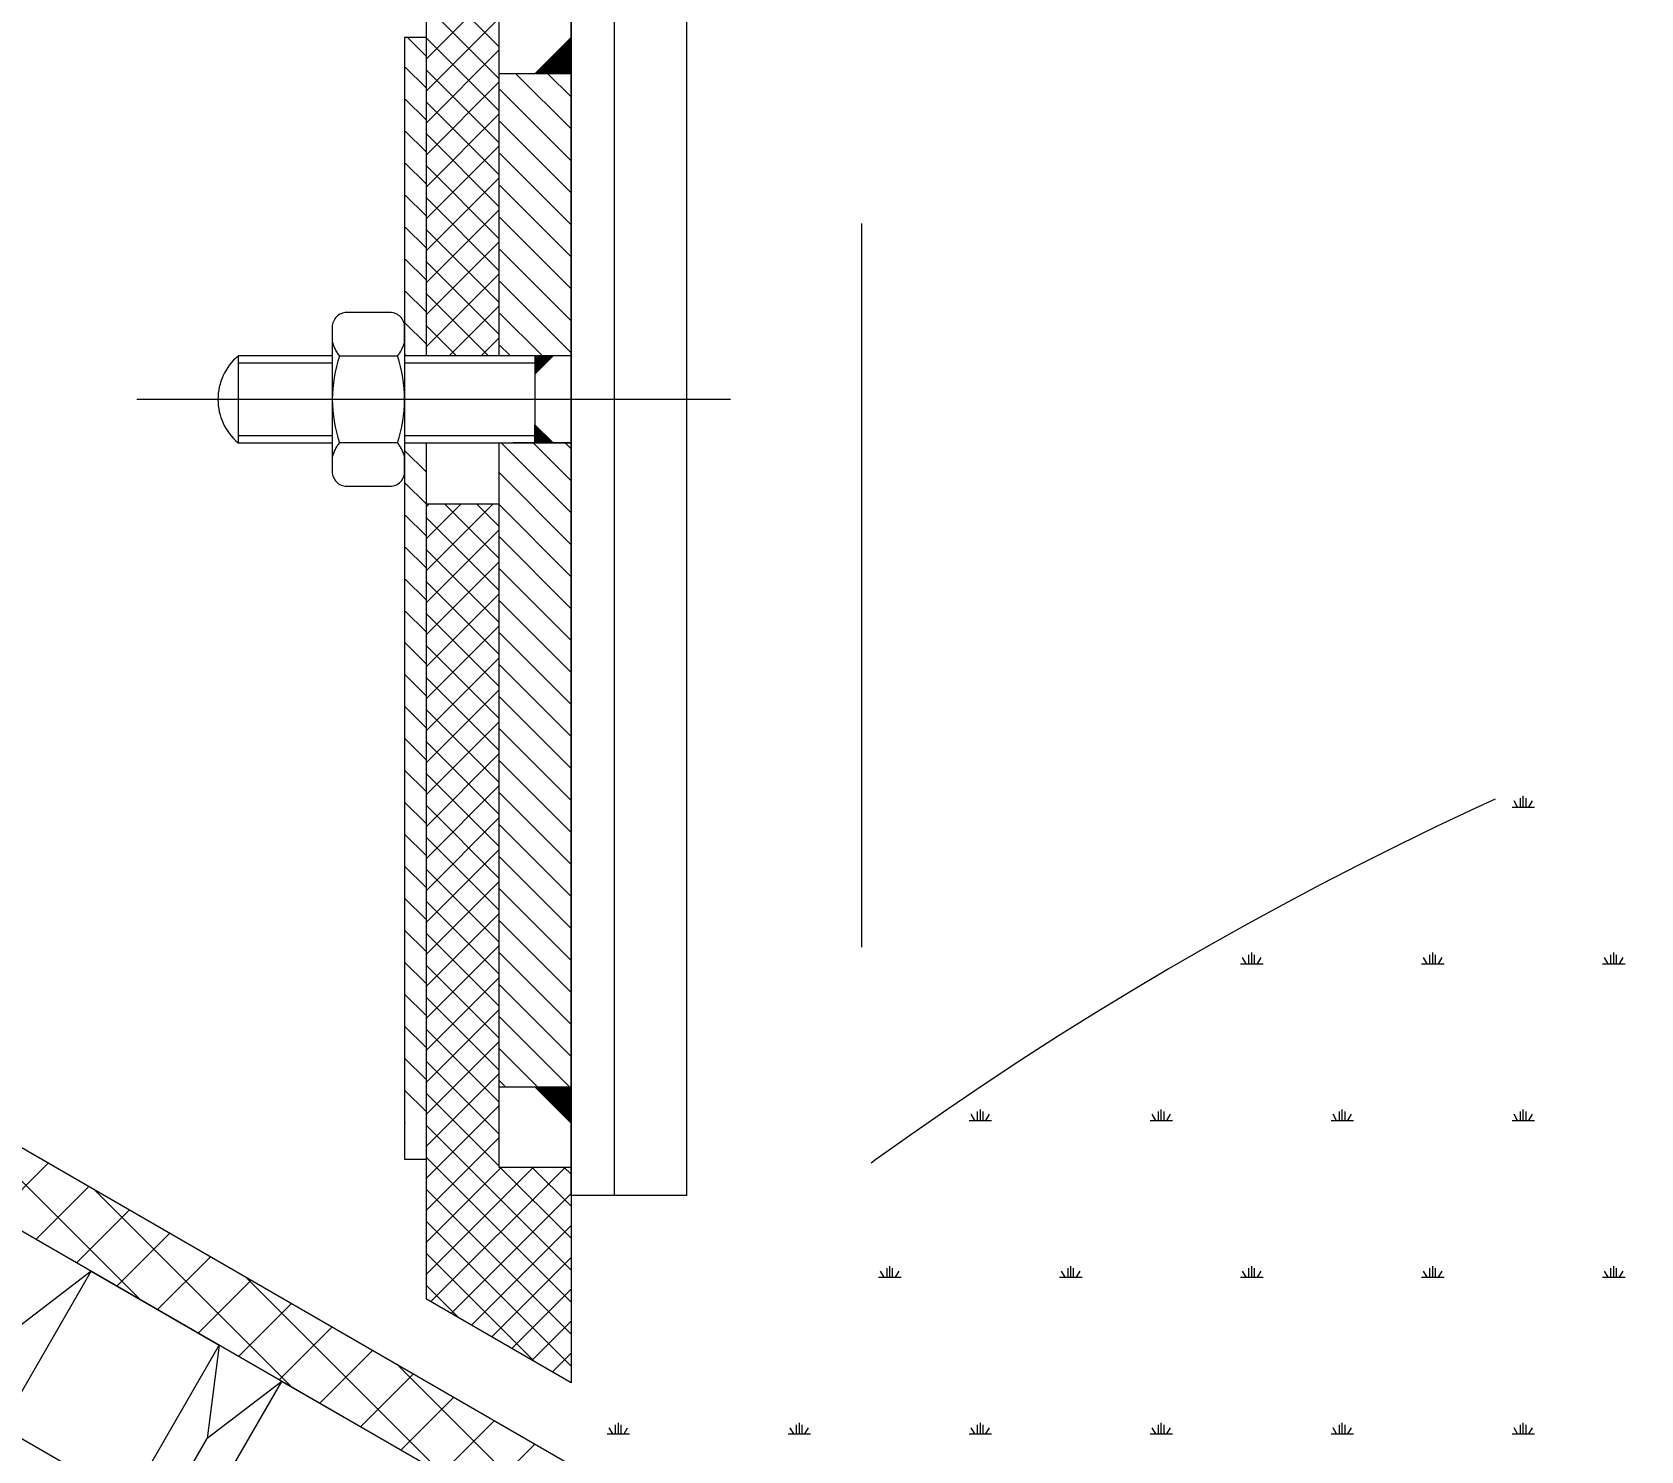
# Model space of a CAD drawing. Header units: inches. Extents: x 0 to 157513, y -28488 to 35640.
# Drawn here: x 9535.4 to 9757.6, y 17487.8 to 17683.8 of the extents above; entities that cross this region are included whole.
import ezdxf

# ---------------------------------------------------------------- set-up
doc = ezdxf.new("R2010")
doc.units = ezdxf.units.IN
doc.header["$LTSCALE"] = 400
doc.header["$MEASUREMENT"] = 0
doc.linetypes.add('PHANTOM', pattern=[2.5, 1.25, -0.25, 0.25, -0.25, 0.25, -0.25])
doc.layers.add('BF', color=8, linetype='PHANTOM')
doc.layers.add('BF STR', color=8, linetype='PHANTOM', lineweight=5)
doc.styles.add('ROMANS', font='romans')
doc.dimstyles.new('SAM2 60 SC', dxfattribs={"dimscale": 60, "dimtxt": 2.5, "dimasz": 2.5, "dimexe": 1.25, "dimexo": 0.625, "dimtad": 1, "dimtoh": 1, "dimdec": 0, "dimdsep": 46, "dimtxsty": 'ROMANS', "dimblk": 'OBLIQUE', "dimcen": 2.5, "dimclrd": 1, "dimclre": 1, "dimclrt": 256, "dimadec": 0, "dimazin": 2, "dimtfac": 1, "dimtdec": 0, "dimtofl": 0, "dimtmove": 0, "dimatfit": 3, "dimfxl": 1, "dimtolj": 1, "dimtzin": 0, "dimarcsym": 1})

# ---------------------------------------------------------------- blocks, each defined once
blk = doc.blocks.new('611bf4 strgaele')
at = {"layer": 'BF STR'}
blk.add_line((-270200.72, 32461.64, -159.78), (-270200.72, 31439.43, -159.78), dxfattribs=at)
blk = doc.blocks.new('convcs611bc3')
at = {"layer": 'BF STR'}
h = blk.add_hatch(color=256, dxfattribs=at)
h.dxf.hatch_style = 1
h.paths.add_polyline_path([(-31984.89, 66261.22), (-31982.39, 66263.72), (-31984.89, 66263.72)])
h = blk.add_hatch(color=256, dxfattribs=at)
h.dxf.hatch_style = 1
h.paths.add_polyline_path([(-31984.89, 66254.22), (-31982.39, 66251.72), (-31984.89, 66251.72)])
for p, q in [((-31973.89, 66147.72, -3206.28), (-31973.89, 66462.85, 449.22)), ((-31963.89, 66147.72, -3235.59), (-31963.89, 66462.85, 445.78)), ((-31979.89, 66147.72, -6007.87), (-31979.89, 66457.85, -1619.47)), ((-31999.89, 66265.12, -3334.5), (-31999.89, 66361.65, -3334.5)), ((-31989.89, 66361.65, -3334.5), (-31989.89, 66263.72, -3334.5)), ((-31979.89, 66361.65, -3334.5), (-31979.89, 66121.84, -3334.5)), ((-31989.89, 66306.49, -3334.5), (-31999.89, 66316.49, -3334.5)), ((-31999.89, 66304.79, -3334.5), (-31989.89, 66314.79, -3334.5)), ((-31989.89, 66302.07, -3334.5), (-31999.89, 66312.07, -3334.5)), ((-31999.89, 66300.37, -3334.5), (-31989.89, 66310.37, -3334.5)), ((-31999.89, 66307.72, -3334.5), (-32002.89, 66307.72, -3334.5)), ((-32002.89, 66307.72, -3334.5), (-32002.89, 66152.72, -3334.5)), ((-31999.89, 66305.11, -3334.5), (-32002.49, 66307.72, -3334.5)), ((-31999.89, 66263.72, -3334.5), (-31999.89, 66307.72, -3334.5)), ((-31989.89, 66297.65, -3334.5), (-31999.89, 66307.65, -3334.5)), ((-31999.89, 66295.95, -3334.5), (-31989.89, 66305.95, -3334.5)), ((-31984.89, 66302.72, -3334.5), (-31979.89, 66307.72, -3334.5)), ((-31979.89, 66304.11, -3334.5), (-31981.69, 66305.92, -3334.5)), ((-31979.89, 66304.17, -3334.5), (-31981.66, 66305.95, -3334.5)), ((-31979.89, 66304.23, -3334.5), (-31981.63, 66305.97, -3334.5)), ((-31979.89, 66304.29, -3334.5), (-31981.6, 66306, -3334.5)), ((-31979.89, 66304.35, -3334.5), (-31981.57, 66306.03, -3334.5)), ((-31979.89, 66304.41, -3334.5), (-31981.54, 66306.06, -3334.5)), ((-31979.89, 66304.47, -3334.5), (-31981.51, 66306.09, -3334.5)), ((-31979.89, 66304.53, -3334.5), (-31981.49, 66306.12, -3334.5)), ((-31979.89, 66304.59, -3334.5), (-31981.46, 66306.15, -3334.5)), ((-31979.89, 66304.64, -3334.5), (-31981.43, 66306.18, -3334.5)), ((-31979.89, 66304.7, -3334.5), (-31981.4, 66306.21, -3334.5)), ((-31979.89, 66304.76, -3334.5), (-31981.37, 66306.24, -3334.5)), ((-31979.89, 66304.82, -3334.5), (-31981.34, 66306.27, -3334.5)), ((-31979.89, 66304.88, -3334.5), (-31981.31, 66306.3, -3334.5)), ((-31979.89, 66304.94, -3334.5), (-31981.28, 66306.33, -3334.5)), ((-31979.89, 66305, -3334.5), (-31981.25, 66306.36, -3334.5)), ((-31979.89, 66305.06, -3334.5), (-31981.22, 66306.39, -3334.5)), ((-31979.89, 66305.12, -3334.5), (-31981.19, 66306.42, -3334.5)), ((-31979.89, 66305.17, -3334.5), (-31981.16, 66306.45, -3334.5)), ((-31979.89, 66305.23, -3334.5), (-31981.13, 66306.48, -3334.5)), ((-31979.89, 66305.29, -3334.5), (-31981.1, 66306.5, -3334.5)), ((-31979.89, 66305.35, -3334.5), (-31981.07, 66306.53, -3334.5)), ((-31979.89, 66305.41, -3334.5), (-31981.04, 66306.56, -3334.5)), ((-31979.89, 66305.47, -3334.5), (-31981.01, 66306.59, -3334.5)), ((-31979.89, 66305.53, -3334.5), (-31980.98, 66306.62, -3334.5)), ((-31979.89, 66305.59, -3334.5), (-31980.95, 66306.65, -3334.5)), ((-31979.89, 66305.65, -3334.5), (-31980.93, 66306.68, -3334.5)), ((-31979.89, 66305.71, -3334.5), (-31980.9, 66306.71, -3334.5)), ((-31979.89, 66305.76, -3334.5), (-31980.87, 66306.74, -3334.5)), ((-31979.89, 66305.82, -3334.5), (-31980.84, 66306.77, -3334.5)), ((-31979.89, 66305.88, -3334.5), (-31980.81, 66306.8, -3334.5)), ((-31979.89, 66305.94, -3334.5), (-31980.78, 66306.83, -3334.5)), ((-31979.89, 66306, -3334.5), (-31980.75, 66306.86, -3334.5)), ((-31979.89, 66306.06, -3334.5), (-31980.72, 66306.89, -3334.5)), ((-31979.89, 66306.12, -3334.5), (-31980.69, 66306.92, -3334.5)), ((-31979.89, 66306.18, -3334.5), (-31980.66, 66306.95, -3334.5)), ((-31979.89, 66306.24, -3334.5), (-31980.63, 66306.98, -3334.5)), ((-31979.89, 66306.29, -3334.5), (-31980.6, 66307.01, -3334.5)), ((-31979.89, 66306.35, -3334.5), (-31980.57, 66307.04, -3334.5)), ((-31979.89, 66306.41, -3334.5), (-31980.54, 66307.06, -3334.5)), ((-31979.89, 66306.47, -3334.5), (-31980.51, 66307.09, -3334.5)), ((-31979.89, 66306.53, -3334.5), (-31980.48, 66307.12, -3334.5)), ((-31979.89, 66306.59, -3334.5), (-31980.45, 66307.15, -3334.5)), ((-31979.89, 66306.65, -3334.5), (-31980.42, 66307.18, -3334.5)), ((-31979.89, 66306.71, -3334.5), (-31980.4, 66307.21, -3334.5)), ((-31979.89, 66306.77, -3334.5), (-31980.37, 66307.24, -3334.5)), ((-31979.89, 66306.82, -3334.5), (-31980.34, 66307.27, -3334.5)), ((-31979.89, 66306.88, -3334.5), (-31980.31, 66307.3, -3334.5)), ((-31979.89, 66306.94, -3334.5), (-31980.28, 66307.33, -3334.5)), ((-31979.89, 66307, -3334.5), (-31980.25, 66307.36, -3334.5)), ((-31979.89, 66307.06, -3334.5), (-31980.22, 66307.39, -3334.5)), ((-31979.89, 66307.12, -3334.5), (-31980.19, 66307.42, -3334.5)), ((-31979.89, 66307.18, -3334.5), (-31980.16, 66307.45, -3334.5)), ((-31979.89, 66307.24, -3334.5), (-31980.13, 66307.48, -3334.5)), ((-31979.89, 66307.3, -3334.5), (-31980.1, 66307.51, -3334.5)), ((-31979.89, 66307.35, -3334.5), (-31980.07, 66307.54, -3334.5)), ((-31979.89, 66307.41, -3334.5), (-31980.04, 66307.57, -3334.5)), ((-31979.89, 66307.47, -3334.5), (-31980.01, 66307.6, -3334.5)), ((-31979.89, 66307.53, -3334.5), (-31979.98, 66307.62, -3334.5)), ((-31979.89, 66307.59, -3334.5), (-31979.95, 66307.65, -3334.5)), ((-31979.89, 66307.65, -3334.5), (-31979.92, 66307.68, -3334.5)), ((-31979.89, 66307.71, -3334.5), (-31979.89, 66307.71, -3334.5)), ((-31999.89, 66300.7, -3334.5), (-32002.89, 66303.7, -3334.5)), ((-31982.97, 66302.72, -3334.5), (-31983.93, 66303.68, -3334.5)), ((-31982.91, 66302.72, -3334.5), (-31983.9, 66303.71, -3334.5)), ((-31982.85, 66302.72, -3334.5), (-31983.87, 66303.74, -3334.5)), ((-31982.79, 66302.72, -3334.5), (-31983.84, 66303.76, -3334.5)), ((-31982.74, 66302.72, -3334.5), (-31983.81, 66303.79, -3334.5)), ((-31982.68, 66302.72, -3334.5), (-31983.78, 66303.82, -3334.5)), ((-31982.62, 66302.72, -3334.5), (-31983.75, 66303.85, -3334.5)), ((-31982.56, 66302.72, -3334.5), (-31983.72, 66303.88, -3334.5)), ((-31982.5, 66302.72, -3334.5), (-31983.69, 66303.91, -3334.5)), ((-31982.44, 66302.72, -3334.5), (-31983.67, 66303.94, -3334.5)), ((-31982.38, 66302.72, -3334.5), (-31983.64, 66303.97, -3334.5)), ((-31982.32, 66302.72, -3334.5), (-31983.61, 66304, -3334.5)), ((-31982.26, 66302.72, -3334.5), (-31983.58, 66304.03, -3334.5)), ((-31982.21, 66302.72, -3334.5), (-31983.55, 66304.06, -3334.5)), ((-31982.15, 66302.72, -3334.5), (-31983.52, 66304.09, -3334.5)), ((-31982.09, 66302.72, -3334.5), (-31983.49, 66304.12, -3334.5)), ((-31982.03, 66302.72, -3334.5), (-31983.46, 66304.15, -3334.5)), ((-31981.97, 66302.72, -3334.5), (-31983.43, 66304.18, -3334.5)), ((-31981.91, 66302.72, -3334.5), (-31983.4, 66304.21, -3334.5)), ((-31981.85, 66302.72, -3334.5), (-31983.37, 66304.24, -3334.5)), ((-31981.79, 66302.72, -3334.5), (-31983.34, 66304.27, -3334.5)), ((-31981.73, 66302.72, -3334.5), (-31983.31, 66304.3, -3334.5)), ((-31981.68, 66302.72, -3334.5), (-31983.28, 66304.32, -3334.5)), ((-31981.62, 66302.72, -3334.5), (-31983.25, 66304.35, -3334.5)), ((-31981.56, 66302.72, -3334.5), (-31983.22, 66304.38, -3334.5)), ((-31981.5, 66302.72, -3334.5), (-31983.19, 66304.41, -3334.5)), ((-31981.44, 66302.72, -3334.5), (-31983.16, 66304.44, -3334.5)), ((-31981.38, 66302.72, -3334.5), (-31983.14, 66304.47, -3334.5)), ((-31981.32, 66302.72, -3334.5), (-31983.11, 66304.5, -3334.5)), ((-31981.26, 66302.72, -3334.5), (-31983.08, 66304.53, -3334.5)), ((-31981.2, 66302.72, -3334.5), (-31983.05, 66304.56, -3334.5)), ((-31981.14, 66302.72, -3334.5), (-31983.02, 66304.59, -3334.5)), ((-31981.09, 66302.72, -3334.5), (-31982.99, 66304.62, -3334.5)), ((-31981.03, 66302.72, -3334.5), (-31982.96, 66304.65, -3334.5)), ((-31980.97, 66302.72, -3334.5), (-31982.93, 66304.68, -3334.5)), ((-31980.91, 66302.72, -3334.5), (-31982.9, 66304.71, -3334.5)), ((-31980.85, 66302.72, -3334.5), (-31982.87, 66304.74, -3334.5)), ((-31980.79, 66302.72, -3334.5), (-31982.84, 66304.77, -3334.5)), ((-31980.73, 66302.72, -3334.5), (-31982.81, 66304.8, -3334.5)), ((-31980.67, 66302.72, -3334.5), (-31982.78, 66304.83, -3334.5)), ((-31980.61, 66302.72, -3334.5), (-31982.75, 66304.86, -3334.5)), ((-31980.56, 66302.72, -3334.5), (-31982.72, 66304.88, -3334.5)), ((-31980.5, 66302.72, -3334.5), (-31982.69, 66304.91, -3334.5)), ((-31980.44, 66302.72, -3334.5), (-31982.66, 66304.94, -3334.5)), ((-31980.38, 66302.72, -3334.5), (-31982.63, 66304.97, -3334.5)), ((-31980.32, 66302.72, -3334.5), (-31982.6, 66305, -3334.5)), ((-31980.26, 66302.72, -3334.5), (-31982.58, 66305.03, -3334.5)), ((-31980.2, 66302.72, -3334.5), (-31982.55, 66305.06, -3334.5)), ((-31980.14, 66302.72, -3334.5), (-31982.52, 66305.09, -3334.5)), ((-31980.08, 66302.72, -3334.5), (-31982.49, 66305.12, -3334.5)), ((-31980.03, 66302.72, -3334.5), (-31982.46, 66305.15, -3334.5)), ((-31979.97, 66302.72, -3334.5), (-31982.43, 66305.18, -3334.5)), ((-31979.91, 66302.72, -3334.5), (-31982.4, 66305.21, -3334.5)), ((-31979.89, 66302.76, -3334.5), (-31982.37, 66305.24, -3334.5)), ((-31979.89, 66302.82, -3334.5), (-31982.34, 66305.27, -3334.5)), ((-31979.89, 66302.88, -3334.5), (-31982.31, 66305.3, -3334.5)), ((-31979.89, 66302.94, -3334.5), (-31982.28, 66305.33, -3334.5)), ((-31979.89, 66302.99, -3334.5), (-31982.25, 66305.36, -3334.5)), ((-31979.89, 66303.05, -3334.5), (-31982.22, 66305.39, -3334.5)), ((-31979.89, 66303.11, -3334.5), (-31982.19, 66305.41, -3334.5)), ((-31979.89, 66303.17, -3334.5), (-31982.16, 66305.44, -3334.5)), ((-31979.89, 66303.23, -3334.5), (-31982.13, 66305.47, -3334.5)), ((-31979.89, 66303.29, -3334.5), (-31982.1, 66305.5, -3334.5)), ((-31979.89, 66303.35, -3334.5), (-31982.07, 66305.53, -3334.5)), ((-31979.89, 66303.41, -3334.5), (-31982.04, 66305.56, -3334.5)), ((-31979.89, 66303.47, -3334.5), (-31982.02, 66305.59, -3334.5)), ((-31979.89, 66303.52, -3334.5), (-31981.99, 66305.62, -3334.5)), ((-31979.89, 66303.58, -3334.5), (-31981.96, 66305.65, -3334.5)), ((-31979.89, 66303.64, -3334.5), (-31981.93, 66305.68, -3334.5)), ((-31979.89, 66303.7, -3334.5), (-31981.9, 66305.71, -3334.5)), ((-31979.89, 66303.76, -3334.5), (-31981.87, 66305.74, -3334.5)), ((-31979.89, 66303.82, -3334.5), (-31981.84, 66305.77, -3334.5)), ((-31979.89, 66303.88, -3334.5), (-31981.81, 66305.8, -3334.5)), ((-31979.89, 66303.94, -3334.5), (-31981.78, 66305.83, -3334.5)), ((-31979.89, 66304, -3334.5), (-31981.75, 66305.86, -3334.5)), ((-31979.89, 66304.06, -3334.5), (-31981.72, 66305.89, -3334.5)), ((-31989.89, 66293.23, -3334.5), (-31999.89, 66303.23, -3334.5)), ((-31999.89, 66291.53, -3334.5), (-31989.89, 66301.53, -3334.5)), ((-31979.89, 66302.72, -3334.5), (-31989.89, 66302.72, -3334.5)), ((-31989.89, 66302.72, -3334.5), (-31989.89, 66263.72, -3334.5)), ((-31979.89, 66295.09, -3334.5), (-31987.52, 66302.72, -3334.5)), ((-31984.86, 66302.72, -3334.5), (-31984.87, 66302.73, -3334.5)), ((-31984.8, 66302.72, -3334.5), (-31984.84, 66302.76, -3334.5)), ((-31984.74, 66302.72, -3334.5), (-31984.81, 66302.79, -3334.5)), ((-31984.68, 66302.72, -3334.5), (-31984.78, 66302.82, -3334.5)), ((-31984.62, 66302.72, -3334.5), (-31984.76, 66302.85, -3334.5)), ((-31984.56, 66302.72, -3334.5), (-31984.73, 66302.88, -3334.5)), ((-31984.5, 66302.72, -3334.5), (-31984.7, 66302.91, -3334.5)), ((-31984.44, 66302.72, -3334.5), (-31984.67, 66302.94, -3334.5)), ((-31984.39, 66302.72, -3334.5), (-31984.64, 66302.97, -3334.5)), ((-31984.33, 66302.72, -3334.5), (-31984.61, 66303, -3334.5)), ((-31984.27, 66302.72, -3334.5), (-31984.58, 66303.03, -3334.5)), ((-31984.21, 66302.72, -3334.5), (-31984.55, 66303.06, -3334.5)), ((-31984.15, 66302.72, -3334.5), (-31984.52, 66303.09, -3334.5)), ((-31984.09, 66302.72, -3334.5), (-31984.49, 66303.12, -3334.5)), ((-31984.03, 66302.72, -3334.5), (-31984.46, 66303.15, -3334.5)), ((-31983.97, 66302.72, -3334.5), (-31984.43, 66303.18, -3334.5)), ((-31983.91, 66302.72, -3334.5), (-31984.4, 66303.21, -3334.5)), ((-31983.86, 66302.72, -3334.5), (-31984.37, 66303.23, -3334.5)), ((-31983.8, 66302.72, -3334.5), (-31984.34, 66303.26, -3334.5)), ((-31983.74, 66302.72, -3334.5), (-31984.31, 66303.29, -3334.5)), ((-31983.68, 66302.72, -3334.5), (-31984.28, 66303.32, -3334.5)), ((-31983.62, 66302.72, -3334.5), (-31984.25, 66303.35, -3334.5)), ((-31983.56, 66302.72, -3334.5), (-31984.23, 66303.38, -3334.5)), ((-31983.5, 66302.72, -3334.5), (-31984.2, 66303.41, -3334.5)), ((-31983.44, 66302.72, -3334.5), (-31984.17, 66303.44, -3334.5)), ((-31983.38, 66302.72, -3334.5), (-31984.14, 66303.47, -3334.5)), ((-31983.32, 66302.72, -3334.5), (-31984.11, 66303.5, -3334.5)), ((-31983.27, 66302.72, -3334.5), (-31984.08, 66303.53, -3334.5)), ((-31983.21, 66302.72, -3334.5), (-31984.05, 66303.56, -3334.5)), ((-31983.15, 66302.72, -3334.5), (-31984.02, 66303.59, -3334.5)), ((-31983.09, 66302.72, -3334.5), (-31983.99, 66303.62, -3334.5)), ((-31983.03, 66302.72, -3334.5), (-31983.96, 66303.65, -3334.5)), ((-31979.89, 66299.51, -3334.5), (-31983.1, 66302.72, -3334.5)), ((-31979.89, 66162.72, -3334.5), (-31979.89, 66302.72, -3334.5)), ((-31999.89, 66296.28, -3334.5), (-32002.89, 66299.28, -3334.5)), ((-31979.89, 66290.67, -3334.5), (-31989.89, 66300.67, -3334.5)), ((-31989.89, 66288.81, -3334.5), (-31999.89, 66298.81, -3334.5)), ((-31999.89, 66287.11, -3334.5), (-31989.89, 66297.11, -3334.5)), ((-31999.89, 66291.86, -3334.5), (-32002.89, 66294.86, -3334.5)), ((-31979.89, 66286.25, -3334.5), (-31989.89, 66296.25, -3334.5)), ((-31989.89, 66284.39, -3334.5), (-31999.89, 66294.39, -3334.5)), ((-31999.89, 66282.69, -3334.5), (-31989.89, 66292.69, -3334.5)), ((-31999.89, 66287.44, -3334.5), (-32002.89, 66290.44, -3334.5)), ((-31979.89, 66281.83, -3334.5), (-31989.89, 66291.83, -3334.5)), ((-31989.89, 66279.97, -3334.5), (-31999.89, 66289.97, -3334.5)), ((-31999.89, 66278.27, -3334.5), (-31989.89, 66288.27, -3334.5)), ((-31999.89, 66283.02, -3334.5), (-32002.89, 66286.02, -3334.5)), ((-31979.89, 66277.41, -3334.5), (-31989.89, 66287.41, -3334.5)), ((-31989.89, 66275.55, -3334.5), (-31999.89, 66285.55, -3334.5)), ((-31999.89, 66273.85, -3334.5), (-31989.89, 66283.85, -3334.5)), ((-31999.89, 66278.6, -3334.5), (-32002.89, 66281.6, -3334.5)), ((-31979.89, 66272.99, -3334.5), (-31989.89, 66282.99, -3334.5)), ((-31989.89, 66271.13, -3334.5), (-31999.89, 66281.13, -3334.5)), ((-31999.89, 66269.43, -3334.5), (-31989.89, 66279.43, -3334.5)), ((-31999.89, 66274.18, -3334.5), (-32002.89, 66277.18, -3334.5)), ((-31979.89, 66268.57, -3334.5), (-31989.89, 66278.57, -3334.5)), ((-31989.89, 66266.72, -3334.5), (-31999.89, 66276.72, -3334.5)), ((-31999.89, 66265.01, -3334.5), (-31989.89, 66275.01, -3334.5)), ((-31999.89, 66269.76, -3334.5), (-32002.89, 66272.76, -3334.5)), ((-31979.89, 66264.15, -3334.5), (-31989.89, 66274.15, -3334.5)), ((-31991.31, 66263.72, -3334.5), (-31999.89, 66272.3, -3334.5)), ((-31996.76, 66263.72, -3334.5), (-31989.89, 66270.59, -3334.5)), ((-32004.89, 66269.72, -3334.5), (-32010.89, 66269.72, -3334.5)), ((-31999.89, 66265.34, -3334.5), (-32002.89, 66268.34, -3334.5)), ((-31983.87, 66263.72, -3334.5), (-31989.89, 66269.73, -3334.5)), ((-32012.89, 66267.72, -3334.5), (-32012.89, 66265.72, -3334.5)), ((-32012.89, 66266.72, -3334.5), (-32012.89, 66248.72, -3334.5)), ((-32002.89, 66265.72, -3334.5), (-32002.89, 66267.72, -3334.5)), ((-32002.89, 66266.72, -3334.5), (-32002.89, 66248.72, -3334.5)), ((-31995.73, 66263.72, -3334.5), (-31999.89, 66267.88, -3334.5)), ((-31992.34, 66263.72, -3334.5), (-31989.89, 66266.17, -3334.5)), ((-32012.89, 66263.72, -3334.5), (-32025.89, 66263.72, -3334.5)), ((-32025.89, 66263.72, -3334.5), (-32025.89, 66251.72, -3334.5)), ((-32011.89, 66263.72, -3334.5), (-32003.89, 66263.72, -3334.5)), ((-32002.69, 66263.72, -3334.5), (-32002.89, 66263.92, -3334.5)), ((-31979.89, 66263.72, -3334.5), (-32002.89, 66263.72, -3334.5)), ((-31988.29, 66263.72, -3334.5), (-31989.89, 66265.32, -3334.5)), ((-31982.39, 66263.72, -3334.5), (-31984.89, 66261.22, -3334.5)), ((-31982.39, 66263.72, 1041.08), (-31984.89, 66263.72, 1041.08)), ((-31984.89, 66263.72, 1041.08), (-31984.89, 66261.22, -1146.71)), ((-31984.89, 66263.72, -3334.5), (-31984.89, 66251.72, -3334.5)), ((-31979.89, 66251.72, -3334.5), (-31979.89, 66263.72, -3334.5)), ((-32012.89, 66262.72, -3334.5), (-32025.89, 66262.72, -3334.5)), ((-31984.89, 66262.72, -3334.5), (-32002.89, 66262.72, -3334.5)), ((-31957.89, 66257.72, -3334.5), (-32039.89, 66257.72, -3334.5)), ((-32025.89, 66252.72, -3334.5), (-32012.89, 66252.72, -3334.5)), ((-32002.89, 66252.72, -3334.5), (-31984.89, 66252.72, -3334.5)), ((-31982.39, 66251.72, -3334.5), (-31984.89, 66254.22, -3334.5)), ((-31984.89, 66251.72, 1041.08), (-31984.89, 66254.21, -1146.71)), ((-32025.89, 66251.72, -3334.5), (-32012.89, 66251.72, -3334.5)), ((-32003.89, 66251.72, -3334.5), (-32011.89, 66251.72, -3334.5)), ((-32002.89, 66251.72, -3334.5), (-31979.89, 66251.72, -3334.5)), ((-31999.89, 66247.66, -3334.5), (-32002.89, 66250.66, -3334.5)), ((-31999.89, 66152.72, -3334.5), (-31999.89, 66251.72, -3334.5)), ((-31999.89, 66133.4, -3334.5), (-31999.89, 66251.72, -3334.5)), ((-31989.89, 66251.72, -3334.5), (-31989.89, 66162.72, -3334.5)), ((-31989.89, 66251.72, -3334.5), (-31989.89, 66151.65, -3334.5)), ((-31979.89, 66242.06, -3334.5), (-31989.55, 66251.72, -3334.5)), ((-31979.89, 66251.72, -3334.5), (-31987.89, 66251.72, -3334.5)), ((-31979.89, 66246.48, -3334.5), (-31985.13, 66251.72, -3334.5)), ((-31982.39, 66251.72, 1041.08), (-31984.89, 66251.72, 1041.08)), ((-31979.89, 66250.9, -3334.5), (-31980.71, 66251.72, -3334.5)), ((-32012.89, 66249.72, -3334.5), (-32012.89, 66247.72, -3334.5)), ((-32002.89, 66247.72, -3334.5), (-32002.89, 66249.72, -3334.5)), ((-31999.89, 66243.24, -3334.5), (-32002.89, 66246.24, -3334.5)), ((-31979.89, 66237.64, -3334.5), (-31989.89, 66247.64, -3334.5)), ((-32010.89, 66245.72, -3334.5), (-32004.89, 66245.72, -3334.5)), ((-31999.89, 66238.82, -3334.5), (-32002.89, 66241.82, -3334.5)), ((-31999.89, 66242.91, -3334.5), (-31999.55, 66243.25, -3334.5)), ((-31999.89, 66238.49, -3334.5), (-31995.13, 66243.25, -3334.5)), ((-31999.89, 66234.07, -3334.5), (-31990.71, 66243.25, -3334.5)), ((-31989.89, 66243.25, -3334.5), (-31999.89, 66243.25, -3334.5)), ((-31989.89, 66235.78, -3334.5), (-31997.36, 66243.25, -3334.5)), ((-31989.89, 66240.2, -3334.5), (-31992.94, 66243.25, -3334.5)), ((-31979.89, 66233.22, -3334.5), (-31989.89, 66243.22, -3334.5)), ((-31989.89, 66231.36, -3334.5), (-31999.89, 66241.36, -3334.5)), ((-31999.89, 66229.66, -3334.5), (-31989.89, 66239.66, -3334.5)), ((-31999.89, 66234.4, -3334.5), (-32002.89, 66237.4, -3334.5)), ((-31979.89, 66228.8, -3334.5), (-31989.89, 66238.8, -3334.5)), ((-31989.89, 66226.94, -3334.5), (-31999.89, 66236.94, -3334.5)), ((-31999.89, 66225.24, -3334.5), (-31989.89, 66235.24, -3334.5)), ((-31999.89, 66229.98, -3334.5), (-32002.89, 66232.98, -3334.5)), ((-31979.89, 66224.38, -3334.5), (-31989.89, 66234.38, -3334.5)), ((-31989.89, 66222.52, -3334.5), (-31999.89, 66232.52, -3334.5)), ((-31999.89, 66220.82, -3334.5), (-31989.89, 66230.82, -3334.5)), ((-31999.89, 66225.57, -3334.5), (-32002.89, 66228.57, -3334.5)), ((-31979.89, 66219.96, -3334.5), (-31989.89, 66229.96, -3334.5)), ((-31989.89, 66218.1, -3334.5), (-31999.89, 66228.1, -3334.5)), ((-31999.89, 66216.4, -3334.5), (-31989.89, 66226.4, -3334.5)), ((-31999.89, 66221.15, -3334.5), (-32002.89, 66224.15, -3334.5)), ((-31989.89, 66213.68, -3334.5), (-31999.89, 66223.68, -3334.5)), ((-31979.89, 66215.54, -3334.5), (-31989.89, 66225.54, -3334.5)), ((-31999.89, 66211.98, -3334.5), (-31989.89, 66221.98, -3334.5)), ((-31999.89, 66216.73, -3334.5), (-32002.89, 66219.73, -3334.5)), ((-31989.89, 66209.26, -3334.5), (-31999.89, 66219.26, -3334.5)), ((-31979.89, 66211.12, -3334.5), (-31989.89, 66221.12, -3334.5)), ((-31999.89, 66207.56, -3334.5), (-31989.89, 66217.56, -3334.5)), ((-31999.89, 66212.31, -3334.5), (-32002.89, 66215.31, -3334.5)), ((-31989.89, 66204.84, -3334.5), (-31999.89, 66214.84, -3334.5)), ((-31979.89, 66206.7, -3334.5), (-31989.89, 66216.7, -3334.5)), ((-31999.89, 66203.14, -3334.5), (-31989.89, 66213.14, -3334.5)), ((-31999.89, 66207.89, -3334.5), (-32002.89, 66210.89, -3334.5)), ((-31989.89, 66200.42, -3334.5), (-31999.89, 66210.42, -3334.5)), ((-31979.89, 66202.28, -3334.5), (-31989.89, 66212.28, -3334.5)), ((-31999.89, 66198.72, -3334.5), (-31989.89, 66208.72, -3334.5)), ((-31999.89, 66203.47, -3334.5), (-32002.89, 66206.47, -3334.5)), ((-31989.89, 66196, -3334.5), (-31999.89, 66206, -3334.5)), ((-31979.89, 66197.86, -3334.5), (-31989.89, 66207.86, -3334.5)), ((-31999.89, 66194.3, -3334.5), (-31989.89, 66204.3, -3334.5)), ((-31999.89, 66199.05, -3334.5), (-32002.89, 66202.05, -3334.5)), ((-31989.89, 66191.58, -3334.5), (-31999.89, 66201.58, -3334.5)), ((-31979.89, 66193.44, -3334.5), (-31989.89, 66203.44, -3334.5)), ((-31849.15, 66201.36, -5988.03), (-31849.65, 66202.23, -5988.03)), ((-31848.76, 66201.36, -5988.03), (-31848.76, 66202.61, -5988.03)), ((-31848.37, 66201.36, -5988.03), (-31848.37, 66202.93, -5988.03)), ((-31847.98, 66201.36, -5988.03), (-31847.98, 66202.61, -5988.03)), ((-31847.59, 66201.36, -5988.03), (-31847.09, 66202.23, -5988.03)), ((-31999.89, 66189.88, -3334.5), (-31989.89, 66199.88, -3334.5)), ((-31849.93, 66201.36, -5988.03), (-31846.81, 66201.36, -5988.03)), ((-31999.89, 66194.63, -3334.5), (-32002.89, 66197.63, -3334.5)), ((-31989.89, 66187.17, -3334.5), (-31999.89, 66197.17, -3334.5)), ((-31979.89, 66189.02, -3334.5), (-31989.89, 66199.02, -3334.5)), ((-31999.89, 66185.46, -3334.5), (-31989.89, 66195.46, -3334.5)), ((-31999.89, 66190.21, -3334.5), (-32002.89, 66193.21, -3334.5)), ((-31989.89, 66182.75, -3334.5), (-31999.89, 66192.75, -3334.5)), ((-31979.89, 66184.6, -3334.5), (-31989.89, 66194.6, -3334.5)), ((-31999.89, 66181.04, -3334.5), (-31989.89, 66191.04, -3334.5)), ((-31999.89, 66185.79, -3334.5), (-32002.89, 66188.79, -3334.5)), ((-31989.89, 66178.33, -3334.5), (-31999.89, 66188.33, -3334.5)), ((-31979.89, 66180.18, -3334.5), (-31989.89, 66190.18, -3334.5)), ((-31999.89, 66176.62, -3334.5), (-31989.89, 66186.62, -3334.5)), ((-31999.89, 66181.37, -3334.5), (-32002.89, 66184.37, -3334.5)), ((-31989.89, 66173.91, -3334.5), (-31999.89, 66183.91, -3334.5)), ((-31979.89, 66175.77, -3334.5), (-31989.89, 66185.77, -3334.5)), ((-31999.89, 66172.2, -3334.5), (-31989.89, 66182.2, -3334.5)), ((-31999.89, 66176.95, -3334.5), (-32002.89, 66179.95, -3334.5)), ((-31989.89, 66169.49, -3334.5), (-31999.89, 66179.49, -3334.5)), ((-31979.89, 66171.35, -3334.5), (-31989.89, 66181.35, -3334.5)), ((-31887.43, 66179.71, -5988.03), (-31884.31, 66179.71, -5988.03)), ((-31886.65, 66179.71, -5988.03), (-31887.15, 66180.58, -5988.03)), ((-31886.26, 66179.71, -5988.03), (-31886.26, 66180.96, -5988.03)), ((-31885.87, 66179.71, -5988.03), (-31885.87, 66181.28, -5988.03)), ((-31885.48, 66179.71, -5988.03), (-31885.48, 66180.96, -5988.03)), ((-31885.09, 66179.71, -5988.03), (-31884.59, 66180.58, -5988.03)), ((-31862.43, 66179.71, -5988.03), (-31859.31, 66179.71, -5988.03)), ((-31861.65, 66179.71, -5988.03), (-31862.15, 66180.58, -5988.03)), ((-31861.26, 66179.71, -5988.03), (-31861.26, 66180.96, -5988.03)), ((-31860.87, 66179.71, -5988.03), (-31860.87, 66181.28, -5988.03)), ((-31860.48, 66179.71, -5988.03), (-31860.48, 66180.96, -5988.03)), ((-31860.09, 66179.71, -5988.03), (-31859.59, 66180.58, -5988.03)), ((-31837.43, 66179.71, -5988.03), (-31834.31, 66179.71, -5988.03)), ((-31836.65, 66179.71, -5988.03), (-31837.15, 66180.58, -5988.03)), ((-31836.26, 66179.71, -5988.03), (-31836.26, 66180.96, -5988.03)), ((-31835.87, 66179.71, -5988.03), (-31835.87, 66181.28, -5988.03)), ((-31835.48, 66179.71, -5988.03), (-31835.48, 66180.96, -5988.03)), ((-31835.09, 66179.71, -5988.03), (-31834.59, 66180.58, -5988.03)), ((-31855.61, 65998.51, -1665.06), (-32164.92, 66177.09, -1665.06)), ((-31999.89, 66167.78, -3334.5), (-31989.89, 66177.78, -3334.5)), ((-32091.74, 66175.08, -1665.06), (-31827.71, 66022.64, -1665.06)), ((-31999.89, 66172.53, -3334.5), (-32002.89, 66175.53, -3334.5)), ((-31989.89, 66165.07, -3334.5), (-31999.89, 66175.07, -3334.5)), ((-31979.89, 66166.93, -3334.5), (-31989.89, 66176.93, -3334.5)), ((-31999.89, 66163.36, -3334.5), (-31989.89, 66173.36, -3334.5)), ((-31999.89, 66168.11, -3334.5), (-32002.89, 66171.11, -3334.5)), ((-31989.89, 66160.65, -3334.5), (-31999.89, 66170.65, -3334.5)), ((-31980.1, 66162.72, -3334.5), (-31989.89, 66172.51, -3334.5)), ((-31999.89, 66158.94, -3334.5), (-31989.89, 66168.94, -3334.5)), ((-31830.38, 66012.64, -1665.06), (-32096.74, 66166.42, -1665.06)), ((-31999.89, 66163.69, -3334.5), (-32002.89, 66166.69, -3334.5)), ((-31989.89, 66156.23, -3334.5), (-31999.89, 66166.23, -3334.5)), ((-31984.52, 66162.72, -3334.5), (-31989.89, 66168.09, -3334.5)), ((-31999.89, 66154.53, -3334.5), (-31989.89, 66164.53, -3334.5)), ((-31999.89, 66159.27, -3334.5), (-32002.89, 66162.27, -3334.5)), ((-31989.89, 66151.81, -3334.5), (-31999.89, 66161.81, -3334.5)), ((-31988.94, 66162.72, -3334.5), (-31989.89, 66163.67, -3334.5)), ((-31989.89, 66162.72, -3334.5), (-31979.89, 66162.72, -3334.5)), ((-31984.89, 66162.72, -3334.5), (-31979.89, 66157.72, -3334.5)), ((-31979.89, 66157.73, -3334.5), (-31984.88, 66162.72, -3334.5)), ((-31979.89, 66157.78, -3334.5), (-31984.82, 66162.72, -3334.5)), ((-31979.89, 66157.84, -3334.5), (-31984.76, 66162.72, -3334.5)), ((-31979.89, 66157.9, -3334.5), (-31984.7, 66162.72, -3334.5)), ((-31979.89, 66157.96, -3334.5), (-31984.65, 66162.72, -3334.5)), ((-31979.89, 66158.02, -3334.5), (-31984.59, 66162.72, -3334.5)), ((-31979.89, 66158.08, -3334.5), (-31984.53, 66162.72, -3334.5)), ((-31979.89, 66158.14, -3334.5), (-31984.47, 66162.72, -3334.5)), ((-31979.89, 66158.2, -3334.5), (-31984.41, 66162.72, -3334.5)), ((-31979.89, 66158.26, -3334.5), (-31984.35, 66162.72, -3334.5)), ((-31979.89, 66158.31, -3334.5), (-31984.29, 66162.72, -3334.5)), ((-31979.89, 66158.37, -3334.5), (-31984.23, 66162.72, -3334.5)), ((-31979.89, 66158.43, -3334.5), (-31984.17, 66162.72, -3334.5)), ((-31979.89, 66158.49, -3334.5), (-31984.12, 66162.72, -3334.5)), ((-31979.89, 66158.55, -3334.5), (-31984.06, 66162.72, -3334.5)), ((-31979.89, 66158.61, -3334.5), (-31984, 66162.72, -3334.5)), ((-31979.89, 66158.67, -3334.5), (-31983.94, 66162.72, -3334.5)), ((-31979.89, 66158.73, -3334.5), (-31983.88, 66162.72, -3334.5)), ((-31979.89, 66158.79, -3334.5), (-31983.82, 66162.72, -3334.5)), ((-31979.89, 66158.85, -3334.5), (-31983.76, 66162.72, -3334.5)), ((-31979.89, 66158.9, -3334.5), (-31983.7, 66162.72, -3334.5)), ((-31979.89, 66158.96, -3334.5), (-31983.64, 66162.72, -3334.5)), ((-31979.89, 66159.02, -3334.5), (-31983.59, 66162.72, -3334.5)), ((-31979.89, 66159.08, -3334.5), (-31983.53, 66162.72, -3334.5)), ((-31979.89, 66159.14, -3334.5), (-31983.47, 66162.72, -3334.5)), ((-31979.89, 66159.2, -3334.5), (-31983.41, 66162.72, -3334.5)), ((-31979.89, 66159.26, -3334.5), (-31983.35, 66162.72, -3334.5)), ((-31979.89, 66159.32, -3334.5), (-31983.29, 66162.72, -3334.5)), ((-31979.89, 66159.38, -3334.5), (-31983.23, 66162.72, -3334.5)), ((-31979.89, 66159.43, -3334.5), (-31983.17, 66162.72, -3334.5)), ((-31979.89, 66159.49, -3334.5), (-31983.11, 66162.72, -3334.5)), ((-31979.89, 66159.55, -3334.5), (-31983.05, 66162.72, -3334.5)), ((-31979.89, 66159.61, -3334.5), (-31983, 66162.72, -3334.5)), ((-31979.89, 66159.67, -3334.5), (-31982.94, 66162.72, -3334.5)), ((-31979.89, 66159.73, -3334.5), (-31982.88, 66162.72, -3334.5)), ((-31979.89, 66159.79, -3334.5), (-31982.82, 66162.72, -3334.5)), ((-31979.89, 66159.85, -3334.5), (-31982.76, 66162.72, -3334.5)), ((-31979.89, 66159.91, -3334.5), (-31982.7, 66162.72, -3334.5)), ((-31979.89, 66159.96, -3334.5), (-31982.64, 66162.72, -3334.5)), ((-31979.89, 66160.02, -3334.5), (-31982.58, 66162.72, -3334.5)), ((-31979.89, 66160.08, -3334.5), (-31982.52, 66162.72, -3334.5)), ((-31979.89, 66160.14, -3334.5), (-31982.47, 66162.72, -3334.5)), ((-31979.89, 66160.2, -3334.5), (-31982.41, 66162.72, -3334.5)), ((-31979.89, 66160.26, -3334.5), (-31982.35, 66162.72, -3334.5)), ((-31979.89, 66160.32, -3334.5), (-31982.29, 66162.72, -3334.5)), ((-31979.89, 66160.38, -3334.5), (-31982.23, 66162.72, -3334.5)), ((-31979.89, 66160.44, -3334.5), (-31982.17, 66162.72, -3334.5)), ((-31979.89, 66160.5, -3334.5), (-31982.11, 66162.72, -3334.5)), ((-31979.89, 66160.55, -3334.5), (-31982.05, 66162.72, -3334.5)), ((-31979.89, 66160.61, -3334.5), (-31981.99, 66162.72, -3334.5)), ((-31979.89, 66160.67, -3334.5), (-31981.94, 66162.72, -3334.5)), ((-31979.89, 66160.73, -3334.5), (-31981.88, 66162.72, -3334.5)), ((-31979.89, 66160.79, -3334.5), (-31981.82, 66162.72, -3334.5)), ((-31979.89, 66160.85, -3334.5), (-31981.76, 66162.72, -3334.5)), ((-31979.89, 66160.91, -3334.5), (-31981.7, 66162.72, -3334.5)), ((-31979.89, 66160.97, -3334.5), (-31981.64, 66162.72, -3334.5)), ((-31979.89, 66161.03, -3334.5), (-31981.58, 66162.72, -3334.5)), ((-31979.89, 66161.08, -3334.5), (-31981.52, 66162.72, -3334.5)), ((-31979.89, 66161.14, -3334.5), (-31981.46, 66162.72, -3334.5)), ((-31979.89, 66161.2, -3334.5), (-31981.4, 66162.72, -3334.5)), ((-31979.89, 66161.26, -3334.5), (-31981.35, 66162.72, -3334.5)), ((-31979.89, 66161.32, -3334.5), (-31981.29, 66162.72, -3334.5)), ((-31979.89, 66161.38, -3334.5), (-31981.23, 66162.72, -3334.5)), ((-31979.89, 66161.44, -3334.5), (-31981.17, 66162.72, -3334.5)), ((-31979.89, 66161.5, -3334.5), (-31981.11, 66162.72, -3334.5)), ((-31979.89, 66161.56, -3334.5), (-31981.05, 66162.72, -3334.5)), ((-31979.89, 66161.61, -3334.5), (-31980.99, 66162.72, -3334.5)), ((-31979.89, 66161.67, -3334.5), (-31980.93, 66162.72, -3334.5)), ((-31979.89, 66161.73, -3334.5), (-31980.87, 66162.72, -3334.5)), ((-31979.89, 66161.79, -3334.5), (-31980.82, 66162.72, -3334.5)), ((-31979.89, 66161.85, -3334.5), (-31980.76, 66162.72, -3334.5)), ((-31979.89, 66161.91, -3334.5), (-31980.7, 66162.72, -3334.5)), ((-31979.89, 66161.97, -3334.5), (-31980.64, 66162.72, -3334.5)), ((-31979.89, 66162.03, -3334.5), (-31980.58, 66162.72, -3334.5)), ((-31979.89, 66162.09, -3334.5), (-31980.52, 66162.72, -3334.5)), ((-31979.89, 66162.15, -3334.5), (-31980.46, 66162.72, -3334.5)), ((-31979.89, 66162.2, -3334.5), (-31980.4, 66162.72, -3334.5)), ((-31979.89, 66162.26, -3334.5), (-31980.34, 66162.72, -3334.5)), ((-31979.89, 66162.32, -3334.5), (-31980.29, 66162.72, -3334.5)), ((-31979.89, 66162.38, -3334.5), (-31980.23, 66162.72, -3334.5)), ((-31979.89, 66162.44, -3334.5), (-31980.17, 66162.72, -3334.5)), ((-31979.89, 66162.5, -3334.5), (-31980.11, 66162.72, -3334.5)), ((-31979.89, 66162.56, -3334.5), (-31980.05, 66162.72, -3334.5)), ((-31979.89, 66162.62, -3334.5), (-31979.99, 66162.72, -3334.5)), ((-31979.89, 66162.68, -3334.5), (-31979.93, 66162.72, -3334.5)), ((-32039.39, 66133.31, -1665.06), (-32066.71, 66160.63, -1665.06)), ((-31999.89, 66150.11, -3334.5), (-31989.89, 66160.11, -3334.5)), ((-31923.76, 66158.06, -5988.03), (-31923.76, 66159.31, -5988.03)), ((-31923.37, 66158.06, -5988.03), (-31923.37, 66159.62, -5988.03)), ((-31922.98, 66158.06, -5988.03), (-31922.98, 66159.31, -5988.03)), ((-31898.76, 66158.06, -5988.03), (-31898.76, 66159.31, -5988.03)), ((-31898.37, 66158.06, -5988.03), (-31898.37, 66159.62, -5988.03)), ((-31897.98, 66158.06, -5988.03), (-31897.98, 66159.31, -5988.03)), ((-31873.76, 66158.06, -5988.03), (-31873.76, 66159.31, -5988.03)), ((-31873.37, 66158.06, -5988.03), (-31873.37, 66159.62, -5988.03)), ((-31872.98, 66158.06, -5988.03), (-31872.98, 66159.31, -5988.03)), ((-31848.76, 66158.06, -5988.03), (-31848.76, 66159.31, -5988.03)), ((-31848.37, 66158.06, -5988.03), (-31848.37, 66159.62, -5988.03)), ((-31847.98, 66158.06, -5988.03), (-31847.98, 66159.31, -5988.03)), ((-32002.75, 66157.72, -3334.5), (-32002.89, 66157.85, -3334.5)), ((-31979.89, 66137.39, -3334.5), (-31999.89, 66157.39, -3334.5)), ((-31924.93, 66158.06, -5988.03), (-31921.81, 66158.06, -5988.03)), ((-31924.15, 66158.06, -5988.03), (-31924.65, 66158.93, -5988.03)), ((-31922.59, 66158.06, -5988.03), (-31922.09, 66158.93, -5988.03)), ((-31899.93, 66158.06, -5988.03), (-31896.81, 66158.06, -5988.03)), ((-31899.15, 66158.06, -5988.03), (-31899.65, 66158.93, -5988.03)), ((-31897.59, 66158.06, -5988.03), (-31897.09, 66158.93, -5988.03)), ((-31874.93, 66158.06, -5988.03), (-31871.81, 66158.06, -5988.03)), ((-31874.15, 66158.06, -5988.03), (-31874.65, 66158.93, -5988.03)), ((-31872.59, 66158.06, -5988.03), (-31872.09, 66158.93, -5988.03)), ((-31849.93, 66158.06, -5988.03), (-31846.81, 66158.06, -5988.03)), ((-31849.15, 66158.06, -5988.03), (-31849.65, 66158.93, -5988.03)), ((-31847.59, 66158.06, -5988.03), (-31847.09, 66158.93, -5988.03)), ((-31999.89, 66145.69, -3334.5), (-31989.89, 66155.69, -3334.5)), ((-32002.89, 66152.72, -3334.5), (-31999.89, 66152.72, -3334.5)), ((-31979.89, 66132.97, -3334.5), (-31999.89, 66152.97, -3334.5)), ((-32059.44, 66144.88, -1665.06), (-32052.12, 66152.2, -1665.06)), ((-31999.89, 66141.27, -3334.5), (-31989.5, 66151.65, -3334.5)), ((-31999.89, 66136.85, -3334.5), (-31985.08, 66151.65, -3334.5)), ((-31999.27, 66133.05, -3334.5), (-31980.66, 66151.65, -3334.5)), ((-31989.89, 66151.65, -3334.5), (-31979.89, 66151.65, -3334.5)), ((-31979.89, 66141.81, -3334.5), (-31989.73, 66151.65, -3334.5)), ((-31979.89, 66146.23, -3334.5), (-31985.31, 66151.65, -3334.5)), ((-31979.89, 66150.65, -3334.5), (-31980.89, 66151.65, -3334.5)), ((-32053.84, 66141.65, -1665.06), (-32046.52, 66148.97, -1665.06)), ((-32018.48, 66121.24, -1665.06), (-32045.8, 66148.56, -1665.06)), ((-31979.89, 66128.55, -3334.5), (-31999.89, 66148.55, -3334.5)), ((-31996.47, 66131.43, -3334.5), (-31979.89, 66148.01, -3334.5)), ((-31973.89, 66147.72, -3349.16), (-31979.89, 66147.72, -3349.16)), ((-31963.89, 66147.72, -3349.16), (-31973.89, 66147.72, -3349.16)), ((-32048.23, 66138.41, -1665.06), (-32040.91, 66145.73, -1665.06)), ((-31979.89, 66124.13, -3334.5), (-31999.89, 66144.13, -3334.5)), ((-32042.63, 66135.18, -1665.06), (-32035.31, 66142.5, -1665.06)), ((-31993.67, 66129.81, -3334.5), (-31979.89, 66143.59, -3334.5)), ((-32037.02, 66131.94, -1665.06), (-32029.7, 66139.26, -1665.06)), ((-31984.94, 66124.76, -3334.5), (-31999.89, 66139.71, -3334.5)), ((-32128.19, 65995.21, -1665.06), (-32046.19, 66137.24, -1665.06)), ((-32046.19, 66137.24, -1665.06), (-32056.52, 66129.34, -1665.06)), ((-32046.19, 66137.24, -1665.06), (-32028.51, 66127.03, -1665.06)), ((-31990.87, 66128.19, -3334.5), (-31979.89, 66139.17, -3334.5)), ((-31936.65, 66136.41, -5988.03), (-31937.15, 66137.28, -5988.03)), ((-31936.26, 66136.41, -5988.03), (-31936.26, 66137.66, -5988.03)), ((-31935.87, 66136.41, -5988.03), (-31935.87, 66137.97, -5988.03)), ((-31935.48, 66136.41, -5988.03), (-31935.48, 66137.66, -5988.03)), ((-31935.09, 66136.41, -5988.03), (-31934.59, 66137.28, -5988.03)), ((-31911.65, 66136.41, -5988.03), (-31912.15, 66137.28, -5988.03)), ((-31911.26, 66136.41, -5988.03), (-31911.26, 66137.66, -5988.03)), ((-31910.87, 66136.41, -5988.03), (-31910.87, 66137.97, -5988.03)), ((-31910.48, 66136.41, -5988.03), (-31910.48, 66137.66, -5988.03)), ((-31910.09, 66136.41, -5988.03), (-31909.59, 66137.28, -5988.03)), ((-31886.65, 66136.41, -5988.03), (-31887.15, 66137.28, -5988.03)), ((-31886.26, 66136.41, -5988.03), (-31886.26, 66137.66, -5988.03)), ((-31885.87, 66136.41, -5988.03), (-31885.87, 66137.97, -5988.03)), ((-31885.48, 66136.41, -5988.03), (-31885.48, 66137.66, -5988.03)), ((-31885.09, 66136.41, -5988.03), (-31884.59, 66137.28, -5988.03)), ((-31861.65, 66136.41, -5988.03), (-31862.15, 66137.28, -5988.03)), ((-31861.26, 66136.41, -5988.03), (-31861.26, 66137.66, -5988.03)), ((-31860.87, 66136.41, -5988.03), (-31860.87, 66137.97, -5988.03)), ((-31860.48, 66136.41, -5988.03), (-31860.48, 66137.66, -5988.03)), ((-31860.09, 66136.41, -5988.03), (-31859.59, 66137.28, -5988.03)), ((-31836.65, 66136.41, -5988.03), (-31837.15, 66137.28, -5988.03)), ((-31836.26, 66136.41, -5988.03), (-31836.26, 66137.66, -5988.03)), ((-31835.87, 66136.41, -5988.03), (-31835.87, 66137.97, -5988.03)), ((-31835.48, 66136.41, -5988.03), (-31835.48, 66137.66, -5988.03)), ((-31835.09, 66136.41, -5988.03), (-31834.59, 66137.28, -5988.03)), ((-32031.42, 66128.71, -1665.06), (-32024.1, 66136.03, -1665.06)), ((-31997.57, 66109.16, -1665.06), (-32024.89, 66136.48, -1665.06)), ((-31995.41, 66130.82, -3334.5), (-31999.89, 66135.29, -3334.5)), ((-31937.43, 66136.41, -5988.03), (-31934.31, 66136.41, -5988.03)), ((-31912.43, 66136.41, -5988.03), (-31909.31, 66136.41, -5988.03)), ((-31887.43, 66136.41, -5988.03), (-31884.31, 66136.41, -5988.03)), ((-31862.43, 66136.41, -5988.03), (-31859.31, 66136.41, -5988.03)), ((-31837.43, 66136.41, -5988.03), (-31834.31, 66136.41, -5988.03)), ((-32025.82, 66125.47, -1665.06), (-32018.5, 66132.79, -1665.06)), ((-31979.89, 66121.84, -3334.5), (-31999.89, 66133.4, -3334.5)), ((-31988.07, 66126.57, -3334.5), (-31979.89, 66134.75, -3334.5)), ((-32020.21, 66122.24, -1665.06), (-32012.89, 66129.56, -1665.06)), ((-31985.27, 66124.95, -3334.5), (-31979.89, 66130.33, -3334.5)), ((-32110.51, 65985, -1665.06), (-32028.51, 66127.03, -1665.06)), ((-32110.51, 65985, -1665.06), (-32028.51, 66127.03, -1665.06)), ((-32028.51, 66127.03, -1665.06), (-32030.18, 66114.14, -1665.06)), ((-32014.61, 66119, -1665.06), (-32007.29, 66126.32, -1665.06)), ((-31982.47, 66123.33, -3334.5), (-31979.89, 66125.91, -3334.5)), ((-31976.65, 66097.09, -1665.06), (-32003.97, 66124.41, -1665.06)), ((-32101.85, 65980, -1665.06), (-32019.85, 66122.03, -1665.06)), ((-32019.85, 66122.03, -1665.06), (-32030.18, 66114.14, -1665.06)), ((-32019.85, 66122.03, -1665.06), (-32002.17, 66111.82, -1665.06)), ((-32009.01, 66115.77, -1665.06), (-32001.69, 66123.09, -1665.06)), ((-31979.89, 66122.76, -3334.5), (-31979.89, 66121.84, -3334.5)), ((-32003.4, 66112.53, -1665.06), (-31996.08, 66119.85, -1665.06)), ((-31997.8, 66109.3, -1665.06), (-31990.48, 66116.62, -1665.06)), ((-31974.15, 66114.76, -5988.03), (-31974.65, 66115.63, -5988.03)), ((-31973.76, 66114.76, -5988.03), (-31973.76, 66116.01, -5988.03)), ((-31973.37, 66114.76, -5988.03), (-31973.37, 66116.32, -5988.03)), ((-31972.98, 66114.76, -5988.03), (-31972.98, 66116.01, -5988.03)), ((-31972.59, 66114.76, -5988.03), (-31972.09, 66115.63, -5988.03)), ((-31949.15, 66114.76, -5988.03), (-31949.65, 66115.63, -5988.03)), ((-31948.76, 66114.76, -5988.03), (-31948.76, 66116.01, -5988.03)), ((-31948.37, 66114.76, -5988.03), (-31948.37, 66116.32, -5988.03)), ((-31947.98, 66114.76, -5988.03), (-31947.98, 66116.01, -5988.03)), ((-31947.59, 66114.76, -5988.03), (-31947.09, 66115.63, -5988.03)), ((-31924.15, 66114.76, -5988.03), (-31924.65, 66115.63, -5988.03)), ((-31923.76, 66114.76, -5988.03), (-31923.76, 66116.01, -5988.03)), ((-31923.37, 66114.76, -5988.03), (-31923.37, 66116.32, -5988.03)), ((-31922.98, 66114.76, -5988.03), (-31922.98, 66116.01, -5988.03)), ((-31922.59, 66114.76, -5988.03), (-31922.09, 66115.63, -5988.03)), ((-31899.15, 66114.76, -5988.03), (-31899.65, 66115.63, -5988.03)), ((-31898.76, 66114.76, -5988.03), (-31898.76, 66116.01, -5988.03)), ((-31898.37, 66114.76, -5988.03), (-31898.37, 66116.32, -5988.03)), ((-31897.98, 66114.76, -5988.03), (-31897.98, 66116.01, -5988.03)), ((-31897.59, 66114.76, -5988.03), (-31897.09, 66115.63, -5988.03)), ((-31874.15, 66114.76, -5988.03), (-31874.65, 66115.63, -5988.03)), ((-31873.76, 66114.76, -5988.03), (-31873.76, 66116.01, -5988.03)), ((-31873.37, 66114.76, -5988.03), (-31873.37, 66116.32, -5988.03)), ((-31872.98, 66114.76, -5988.03), (-31872.98, 66116.01, -5988.03)), ((-31872.59, 66114.76, -5988.03), (-31872.09, 66115.63, -5988.03)), ((-31849.15, 66114.76, -5988.03), (-31849.65, 66115.63, -5988.03)), ((-31848.76, 66114.76, -5988.03), (-31848.76, 66116.01, -5988.03)), ((-31848.37, 66114.76, -5988.03), (-31848.37, 66116.32, -5988.03)), ((-31847.98, 66114.76, -5988.03), (-31847.98, 66116.01, -5988.03)), ((-31847.59, 66114.76, -5988.03), (-31847.09, 66115.63, -5988.03)), ((-32100.18, 65992.89, -1665.06), (-32030.18, 66114.14, -1665.06)), ((-31992.2, 66106.06, -1665.06), (-31984.88, 66113.38, -1665.06)), ((-31974.93, 66114.76, -5988.03), (-31971.81, 66114.76, -5988.03)), ((-31949.93, 66114.76, -5988.03), (-31946.81, 66114.76, -5988.03)), ((-31924.93, 66114.76, -5988.03), (-31921.81, 66114.76, -5988.03)), ((-31899.93, 66114.76, -5988.03), (-31896.81, 66114.76, -5988.03)), ((-31874.93, 66114.76, -5988.03), (-31871.81, 66114.76, -5988.03)), ((-31849.93, 66114.76, -5988.03), (-31846.81, 66114.76, -5988.03))]:
    blk.add_line(p, q, dxfattribs=at)
for centre, radius, start, end in [((-32010.89, 66267.72, -3334.5), 2, 90, 180), ((-32004.89, 66267.72, -3334.5), 2, 0, 90), ((-32020.82, 66257.72, -3334.5), 7.86, 130.2231, 229.7769), ((-32007.98, 66266.92, -3334.5), 5.06, 193.8007, 219.3294), ((-31994.22, 66257.72, -3334.5), 18.66, 161.2488, 198.7512), ((-32007.8, 66266.92, -3334.5), 5.06, 320.6706, 346.1993), ((-32021.56, 66257.72, -3334.5), 18.66, 341.2488, 18.7512), ((-32007.98, 66248.51, -3334.5), 5.06, 140.6706, 166.1993), ((-32007.8, 66248.51, -3334.5), 5.06, 13.8007, 39.3294), ((-31639.71, 65738.67, -3341.11), 510.1, 47.2313, 132.6725), ((-32010.89, 66247.72, -3334.5), 2, 180, 270), ((-32004.89, 66247.72, -3334.5), 2, 270, 0)]:
    blk.add_arc(centre, radius, start, end, dxfattribs=at)
blk = doc.blocks.new('_OBLIQUE')
at = {"color": 0, "linetype": 'ByBlock'}
blk.add_line((-0.5, -0.5), (0.5, 0.5), dxfattribs=at)
blk = doc.blocks.new('*D340')
at = {"color": 1, "lineweight": -2}
for p, q in [((9683.35, 17858.59), (4248.74, 17858.59)), ((4323.74, 17858.59), (4323.74, 16009.19)), ((6813.36, 16009.19), (4248.74, 16009.19))]:
    blk.add_line(p, q, dxfattribs=at)
at = {"layer": 'Defpoints', "color": 0}
for p in [(9720.85, 17858.59, -27.61), (4323.74, 16009.19), (6850.86, 16009.19, 169.38)]:
    blk.add_point(p, dxfattribs=at)
at = {"color": 1, "lineweight": -2, "xscale": 150, "yscale": 150, "zscale": 150}
for p, rotation in [((4323.74, 17858.59), 90), ((4323.74, 16009.19), 270)]:
    blk.add_blockref('_OBLIQUE', p, dxfattribs=dict(at, rotation=rotation))
at = {"insert": (4211.24, 16933.89), "char_height": 150, "attachment_point": 5, "rotation": 90, "style": 'ROMANS'}
blk.add_mtext('\\A1;1849', dxfattribs=at)

msp = doc.modelspace()

# ---------------------------------------------------------------- block references
msp.add_blockref('convcs611bc3', (41589.75, -48624.65, -547.41))
at = {"layer": 'BF'}
msp.add_blockref('611bf4 strgaele', (279850.69, -14004.25, 169.38), dxfattribs=at)

# ---------------------------------------------------------------- dimensions: what is measured, and where the dimension line sits
dim = msp.add_linear_dim(base=(4323.74, 16009.19), p1=(9720.85, 17858.59, -27.61), p2=(6850.86, 16009.19, 169.38), angle=90, dimstyle='SAM2 60 SC', override={"dimtoh": 0})
dim.commit()
dim.dimension.update_dxf_attribs({"geometry": '*D340', "text_midpoint": (4211.24, 16933.89)})

doc.saveas('drawing.dxf')
